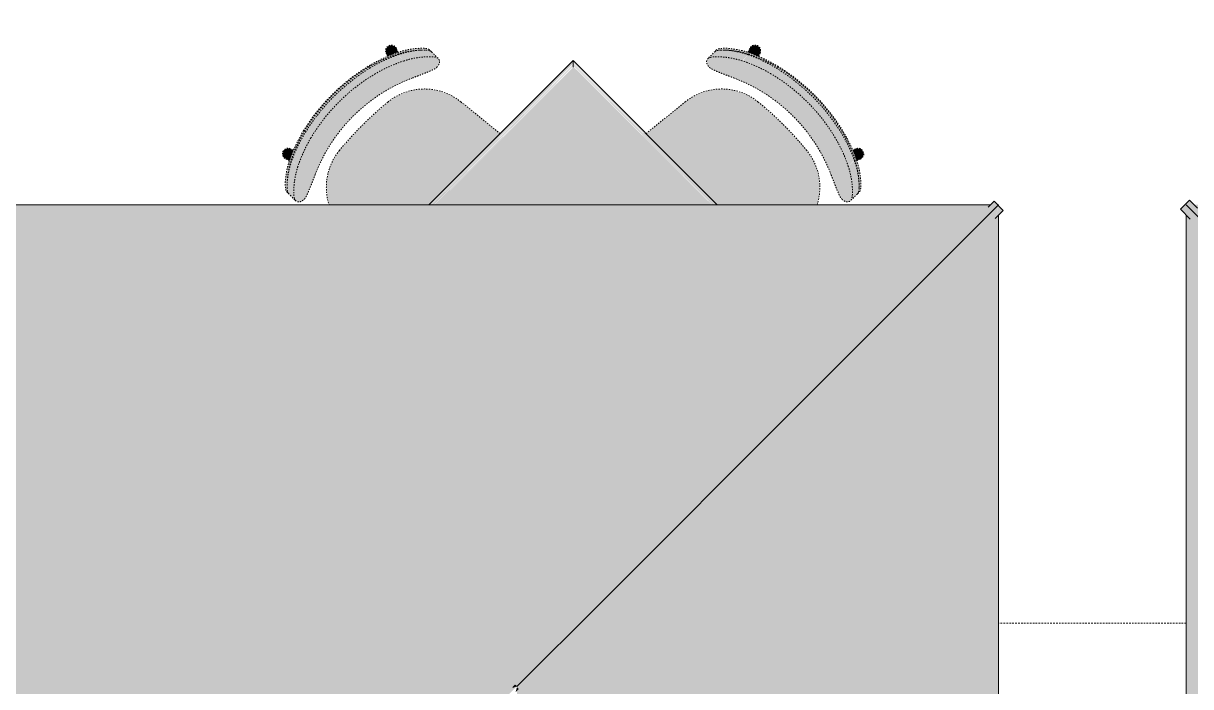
# Model space of a CAD drawing. Header units: inches. Extents: x 9391 to 11530, y 1186 to 2858.
# Drawn here: x 10563.9 to 10653.9, y 2453.5 to 2504.6 of the extents above; entities that cross this region are included whole.
import ezdxf

# ---------------------------------------------------------------- set-up
doc = ezdxf.new("R2010")
doc.units = ezdxf.units.IN
doc.header["$MEASUREMENT"] = 0
doc.linetypes.add('Dash 1_16_', pattern=[0.12499999999999999, 0.06249999999999999, -0.06249999999999999])
doc.linetypes.add('Hidden 1_8_', pattern=[0.1875, 0.125, -0.06249999999999999])
for name, color, linetype, lineweight in [('A-DETL-HDLN', 90, 'Hidden 1_8_', 9), ('A-GENM', 5, 'Continuous', 9), ('G-IMPT', 8, 'Continuous', 9), ('I-FURN', 30, 'Continuous', 9), ('I-FURN-1', 9, 'Continuous', 9), ('I-FURN-2', 253, 'Dash 1_16_', 9)]:
    doc.layers.add(name, color=color, linetype=linetype, lineweight=lineweight)

# ---------------------------------------------------------------- blocks, each defined once
blk = doc.blocks.new('Table-Coffee_SMARTBIM - SQ-V30-FLOOR PLAN - ROOF')
at = {"layer": 'I-FURN'}
for points in [[(-0.6368086229923619, 14.92180063628791), (-0.592510893105782, 14.87750290640099), (14.87750290641463, 14.87750290640133), (14.92175898652067, 14.95705652533752), (-0.6536643813234376, 14.93865639461899)], [(-0.5088630474353976, 14.79385506073095), (14.83762443228602, 14.83762443227306), (14.83757098625506, 14.87744931672523), (-0.5717775567063653, 14.85676957000191), (-0.5299326305670319, 14.81492464386258)], [(-0.5088630474353976, 14.79385506073095), (-0.4300324445343903, 14.71502445782994), (14.75524523272088, 14.75524523270792), (14.75519484985159, 14.79380454602574), (0.1528500715730843, 14.79385506073095)], [(-0.3449239470608063, 14.62991596035635), (14.67275824698731, 14.67275824697435), (14.67269754626619, 14.71496358225579), (-0.4082817444149213, 14.69327375771047), (-0.3657789803082778, 14.65077099360383)], [(7.004273356423481, 7.280718656871726), (14.62991596036966, -0.3449239470744487), (14.62991596036966, 14.62991596035635), (-0.3449239470608063, 14.62991596035635), (6.017082014414426, 8.267909998881121)], [(14.62991596036966, -0.3449239470744487), (14.71502445784426, -0.4300324445490559), (14.67275824698731, 14.67275824697435), (14.62991596036966, 14.62991596035635), (14.62991596036966, 1.723896428027046)], [(14.77516539899216, -0.4901733856966075), (14.79385506074493, -0.5088630474497221), (14.75524523272088, 14.75524523270758), (14.71508205795783, 14.67282012695159), (14.73572255202396, -0.4507305387284077), (14.75524523272088, -0.4702532194256718)], [(14.85830631308465, -0.5733142997894446), (14.87750290641497, -0.5925108931197655), (14.83762443228619, 14.83762443227306), (14.79391201429985, 14.75529800480399), (14.79385506074493, -0.5088630474497221), (14.8376244322867, -0.5526324189911519)], [(14.87750290641497, -0.5925108931197655), (14.95709827365419, -0.672106260358646), (14.92180063630138, 14.92180063628825), (14.87756209949703, 14.83768342516214), (14.87750290641497, 1.476309481981388)], [(14.96554006056522, -0.6805480472700082), (14.98571843773368, -0.7007264244384713), (14.95709827365419, -0.672106260358646)]]:
    blk.add_hatch(color=256, dxfattribs=at).paths.add_polyline_path(points, flags=0)
for p, q in [((15.00000000000921, 14.99999999999522), (-0.7150079867000158, 14.99999999999556)), ((15.00000000000904, -0.7150079867139992), (15.00000000000921, 14.99999999999522))]:
    blk.add_line(p, q, dxfattribs=at)
for points in [[(14.71502445783558, 14.71502445783524), (14.70109522468861, 14.70103173350972), (14.67285447506656, 14.67285425960517), (14.64422881309326, 14.64429273519356), (14.62991596036134, 14.629915960361)], [(14.79385506073646, 14.79385506073611), (14.78130943464526, 14.78125360920372), (14.75551429978035, 14.75551372385452), (14.72864289664463, 14.72869987393647), (14.71502445783558, 14.71502445783524)], [(14.87750290640613, 14.87750290640579), (14.86494383347387, 14.86485856459849), (14.83827494359956, 14.83827291517957), (14.80900400843803, 14.80909333415203), (14.79385506073646, 14.79385506073612)], [(14.95709827364568, 14.95709827364534), (14.94696166044474, 14.9468324099501), (14.92330838427219, 14.92330065171493), (14.89362411618259, 14.8937688317904), (14.87750290640613, 14.87750290640579)], [(14.98571843772538, 14.98571843772504), (14.98219607245022, 14.98218003944002), (14.9738727195245, 14.97387161380839), (14.9630816856125, 14.96309993005355), (14.95709827364568, 14.95709827364533)], [(15.0000000000006, 15.00000000000026), (15.0000000000006, 14.99998840607892), (14.99760038639451, 14.99759655177836), (14.99044810140949, 14.9904673645621), (14.98571843772538, 14.98571843772504)]]:
    blk.add_open_spline(points, degree=3, dxfattribs=at)
blk = doc.blocks.new('HermanMiller_Collection_Deja-VuChair - OUTDOOR - CHAIR-V28-FLOOR PLAN - ROOF')
at = {"layer": 'I-FURN-1'}
for points in [[(-4.960070832096675, -7.617257474446887), (-4.87882414351236, -7.442783194051343), (-4.843944280577829, -7.198407695830837), (-4.869449411878008, -7.019156006574803), (-5.076595285546659, -6.444333507797579), (-6.066346936243121, -4.012273880137172), (-6.35713042110035, -2.999870319487399), (-6.612683179728832, -1.461248231430659), (-6.691476229698877, -0.6030128881458267), (-6.655513571869618, 0.947070331718919), (-6.571408863412102, 1.814172609288334), (-6.218301767425031, 3.425006408198896), (-6.001337312218083, 4.166042535440169), (-5.149697448107985, 6.194635428192327), (-4.830237480806431, 7.018797930157006), (-4.814737820225672, 7.284251006007479), (-4.836042093966738, 7.442777633394598), (-4.915776268711396, 7.617259086887201), (-5.130482806404074, 7.737218345831592), (-5.269983818407467, 7.739497004189615), (-5.383483897538212, 7.696502823471973), (-5.861669824300974, 7.291103039424171), (-6.434477551300346, 6.597134829693686), (-6.938616173324134, 5.769742832743247), (-7.48126979028484, 4.509518966814993), (-7.712665398977264, 3.798515522623347), (-7.908930551797652, 2.998208851268714), (-8.09553775690449, 1.971336209226933), (-8.214908241185638, 0.7559601231997134), (-8.229107292304091, -0.4838474191607247), (-8.137584427823297, -1.705047187933246), (-7.996323263969884, -2.648358887671406), (-7.731695151440362, -3.79762798214648), (-7.391103244307145, -4.810777805856559), (-7.098234705752815, -5.48862188276098), (-6.723924380644688, -6.211755903243158), (-6.134735676401305, -7.030923288000337), (-5.610951629318719, -7.561177205141461), (-5.296574026663165, -7.746653386693082), (-5.273121836804193, -7.7555573979036), (-5.091270997173978, -7.721269569837431)], [(-7.660236249115996, 5.769742832743417), (-7.127251802227646, 6.637617064437904), (-6.49742934935773, 7.381706703543613), (-6.113305293022562, 7.704704143164462), (-6.087355815929754, 7.755557397924917), (-6.283737771766595, 7.713170986890645), (-6.423665616346397, 7.621165663197984), (-6.777015385641902, 7.295328470008029), (-7.316282894318305, 6.603376230267997), (-7.792557640843255, 5.769742832743417), (-7.777725554168113, 5.769742832743076)], [(-6.938616173323793, 5.769742832743588), (-6.419393947714865, 6.619830606932054), (-5.861669824300974, 7.291103039424171), (-5.38348389753753, 7.696502823472485), (-5.324429323085609, 7.755557397924917), (-6.020374856048647, 7.740469774390816), (-6.208882567122486, 7.638315782246536), (-6.584583365430489, 7.295328470007859), (-7.124123190119575, 6.60293977354388), (-7.600125620631842, 5.769742832743417), (-6.969807778166, 5.769742832743758)], [(-6.656303494542725, -7.255646984678832), (-7.158580588551898, -6.601479305848897), (-7.636477618095681, -5.751095025828874), (-8.156425590025036, -4.4304309984891), (-8.294200976267573, -3.971811186541515), (-8.517597071016665, -3.016902666797477), (-8.6616509571146, -2.22911371722489), (-8.787229244077933, -1.041969370934566), (-8.802494080410836, 0.5557494944371227), (-8.714791657090016, 1.699174809183319), (-8.538904805026048, 2.840989863888921), (-8.275972270049918, 3.970707748868846), (-8.028772802649312, 4.730543082285748), (-7.727448137737041, 5.477317390059397), (-7.36381999979062, 6.21876374401944), (-6.818852767829639, 7.019289427046487), (-7.193475480057031, 6.540893665590487), (-7.660236249115996, 5.769742832743247), (-8.093978355231569, 4.795748634868345), (-8.35840464894079, 4.053140127759717), (-8.558511526773485, 3.335834286604551), (-8.78845154526982, 2.196616871854416), (-8.93930778798426, 0.6925632020102056), (-8.952918966356604, -0.4275641560385565), (-8.861120662984488, -1.689396677940635), (-8.730964761775224, -2.585819004760537), (-8.5146889067812, -3.587840585660046), (-8.117734521687565, -4.797401953345797), (-7.802683832100796, -5.525965689214615), (-7.426595813131711, -6.240577945634299), (-6.889442737892181, -6.993755850723971)], [(-2.636095534680521, -5.601103521380877), (2.249999999976466, -0.71500798672389), (2.249999999976466, 7.038902318187239), (-1.603294287199674, 6.633904768880313), (-2.592799814338718, 6.414128236554233), (-3.507161511650679, 5.976674697432826), (-4.299185097769281, 5.344123077854305), (-4.927990706357035, 4.549122185396185), (-5.3801913760783, 3.544896599300557), (-5.576225731844601, 2.642173542435898), (-5.708443240159908, 9.208633855450897e-12), (-5.571010701367981, -2.666188354693247), (-5.361122878153878, -3.632705558425641), (-4.927990706357718, -4.549122185376404), (-4.299185097769281, -5.344123077834865), (-3.402317368259332, -6.026834761770373), (-3.172011074680199, -6.137019061380214), (-2.670624922150977, -5.635632908851334)], [(-8.52408158540072, 3.497196988426935), (-8.093978355231569, 4.795748634868345), (-7.7699250272899, 5.534413965162911), (-7.660236249115996, 5.769742832743417), (-7.792557640843255, 5.769742832743417), (-8.221036080248949, 4.731017376120461), (-8.459159253224355, 4.003885038210227), (-8.600350709167286, 3.497196988427276)], [(-8.080557515721123, 5.10828488470264), (-7.758317537100992, 5.923022760323248), (-8.145737191225406, 6.05212293177567), (-8.46636112551755, 5.954245937036034), (-8.59809897995319, 5.76972064722139), (-8.586540643445344, 5.434689278245286), (-8.341464712409218, 5.205959303457404), (-8.25601072598772, 5.173968355871692)], [(-7.802461509608178, 3.497196988427276), (-7.366929866337727, 4.81001501376761), (-7.038669513410354, 5.555086059168388), (-6.969807778166, 5.769742832743758), (-7.61835903033625, 5.727865613963501), (-8.135586509785865, 4.43031611353831), (-8.275972270049918, 3.970707748868846), (-8.407918688955872, 3.497196988427106), (-8.023920331795464, 3.497196988426935)], [(-7.819586778130996, -3.497196988404937), (-8.0588706409045, -2.347953476806651), (-8.218759006592448, -0.7496056551734681), (-8.226596633998836, 0.4893597103002775), (-8.1962879089084, 1.180671061001703), (-7.963787622857239, 2.741110382689157), (-7.802461509608178, 3.497196988427276), (-8.407918688955872, 3.497196988427106), (-8.651220807579078, 2.231685790650431), (-8.795745458290865, 0.7199098517330639), (-8.804973836561997, -0.5557255479690183), (-8.722469508234893, -1.698829710883046), (-8.545613980013739, -2.873063982352391), (-8.424045309525921, -3.497196988405107), (-7.918163806246411, -3.497196988405278)], [(-7.690593357015017, -5.769742832721419), (-8.202548247577623, -4.571017947733934), (-8.377877810038283, -4.055488020312565), (-8.541206853923539, -3.497196988404766), (-8.616477329736993, -3.497196988404766), (-8.242845407168941, -4.732999109404772), (-7.91905386015594, -5.541282329580667), (-7.820897768331405, -5.769742832721248)], [(-6.968973281222474, -5.769742832721589), (-7.505028307930842, -4.506690089252287), (-7.756113584416084, -3.714160940282113), (-7.819586778131337, -3.497196988404766), (-8.424045309525921, -3.497196988405107), (-8.051170580647975, -4.730838012306548), (-7.754083302659523, -5.477365159773341), (-7.628465748120333, -5.769742832721419), (-7.003531385915834, -5.769742832721419)], [(-7.744126323786417, -5.917710072385034), (-8.009195729752376, -5.331475108253925), (-8.122220100206958, -5.123881881528063), (-8.442399166098765, -5.259681623020128), (-8.619924663627215, -5.544048131363296), (-8.62386699696401, -5.658321092165749), (-8.46636112551789, -5.954245937016934), (-8.260010152028029, -6.048180598420116), (-7.89506770776245, -5.974217183468681), (-7.769853528300472, -5.927341427054443)], [(-6.023028327198289, -7.755557397903941), (-6.249327465038504, -7.638699692443992), (-6.62350050479938, -7.294615959180645), (-7.311337614618536, -6.415892696671448), (-7.690593357015017, -5.769742832721589), (-7.801134365104189, -5.80783429028446), (-7.326107887683405, -6.639011568565478), (-6.814835277415226, -7.295919456633555), (-6.365068084332164, -7.697859100338746), (-6.11493776655709, -7.75555739790343), (-6.041602864995979, -7.7555573979036)], [(-5.273121836804193, -7.7555573979036), (-5.428173354322666, -7.696689528484852), (-5.902465711906529, -7.291837939309629), (-6.468455607406667, -6.600339491704687), (-7.003531385915834, -5.769742832721419), (-7.622044376314419, -5.782119213894531), (-7.11976141708726, -6.658286011343136), (-6.622403257204154, -7.295919456633555), (-6.172636064121092, -7.697859100339087), (-5.913218423156308, -7.755557397903771), (-5.287670015452476, -7.7555573979036)]]:
    blk.add_hatch(color=256, dxfattribs=at).paths.add_polyline_path(points, flags=0)
h = blk.add_hatch(color=256, dxfattribs=at)
h.paths.add_polyline_path([(-8.616477329737675, -3.49719698840272), (-8.589664281492785, -3.264463432630918), (-8.816288421439252, -2.055570523236042), (-8.94257068064496, -0.693322392051641), (-8.95099618079814, 0.4259627891119634), (-8.874357905698501, 1.52244255200776), (-8.69519432935783, 2.695243410226908), (-8.57957487471799, 3.325540802664988), (-8.61937164728124, 3.401906926546416), (-8.893395407196293, 1.815009436882519), (-8.991515409578481, 0.638714616846073), (-9.0039449783211, -0.3765381440740611), (-8.91033857928437, -1.738614594240175), (-8.755672425504597, -2.782569994456594), (-8.634685011866962, -3.403718830461343)], flags=0)
h.paths.add_polyline_path([(-8.572746234451413, 3.269120525299115), (-8.52408158540072, 3.497196988426935), (-8.577036151855507, 3.473882431115328), (-8.57334761056802, 3.2978247888596)], flags=0)
at = {"layer": 'I-FURN-2'}
for p, q in [((-5.949206157355774, 7.755557397925258), (-6.173604452036101, 7.755557397925258)), ((-5.227586081563572, 7.755557397925258), (-5.981172431825029, 7.755557397925087)), ((-1.603294287204496, 6.633904768871091), (2.249999999971803, 7.038902318178359)), ((-7.719681569345339, 5.908558821634295), (-8.034337636194769, 6.026354914755838)), ((-8.341464712414014, 5.205959303448088), (-8.080557515725795, 5.108284884693362)), ((-8.101688698305683, -5.116195651441525), (-8.341464712414014, -5.205959303447425)), ((-8.034337636194769, -6.026354914755173), (-7.744126323790774, -5.917710072393927)), ((-6.215460347410043, -7.7555573979036), (-5.994741912596395, -7.755557397903771)), ((-6.02302832719863, -7.755557397903771), (-5.273121836804193, -7.755557397903771))]:
    blk.add_line(p, q, dxfattribs=at)
for centre, radius, start, end in [((-1.13693190416315, 2.196763088875981), 4.461582696831451, 96.00000000000036, 174.2704812989375), ((-8.18790117430439, 5.616157109101963), 0.4380000000000004, 69.47587872289635, 249.4758787228955), ((20.75765261577756, 3.100852907778062e-13), 26.4660958559421, 174.2704812989379, 185.7295187010624), ((-1.13693190416315, -2.196763088875318), 4.461582696831456, 185.7295187010605, 242.6913875558859), ((-8.18790117430439, -5.6161571091013), 0.4379999999999998, 110.5241212771034, 290.5241212771025)]:
    blk.add_arc(centre, radius, start, end, dxfattribs=at)
for points, knots in [([(-6.173604452041039, 7.755557397915974), (-6.203706683879468, 7.75375189056366), (-6.257423541058504, 7.736733109578361), (-6.345331433268607, 7.685921223612273), (-6.421196202522197, 7.631362814070997), (-6.490038179827432, 7.574984405830557), (-6.546587019236204, 7.525428115268889), (-6.60522430373266, 7.471467358072936), (-6.682036766463795, 7.396122382859231), (-6.829105888433713, 7.241805019767837), (-7.038782405578025, 6.995453447195502), (-7.305901754743411, 6.630217544783818), (-7.564214347056949, 6.217879597186571), (-7.719131636904785, 5.923190939762253), (-7.792557640847916, 5.769742832734176)], [-1, -1, -1, -1, -0.8928571428571428, -0.8392857142857142, -0.7857142857142857, -0.7321428571428572, -0.7053571428571429, -0.6785714285714286, -0.625, -0.5714285714285714, -0.4285714285714285, -0.2857142857142857, -0.1428571428571428, 0, 0, 0, 0]), ([(-7.66023624912091, 5.769742832734256), (-7.601316475917865, 5.884687352008654), (-7.509210576899283, 6.052205104628374), (-7.37999056185298, 6.265521153104589), (-7.177897074453433, 6.578287892895861), (-6.906434072299357, 6.939772366359828), (-6.673518030785677, 7.198331467968681), (-6.583289900097674, 7.291103039415299)], [-1, -1, -1, -1, -0.8928571428571428, -0.8392857142857142, -0.7857142857142857, -0.5714285714285714, -0.4285714285714285, -0.4285714285714285, -0.4285714285714285, -0.4285714285714285]), ([(-7.600125620636661, 5.769742832734176), (-7.526699616693529, 5.923190939762249), (-7.371782326845694, 6.217879597186558), (-7.113469734532158, 6.630217544783814), (-6.876690499238244, 6.953968998750462), (-6.729990257718101, 7.131171869858693), (-6.672644024963841, 7.197004344085547)], [0, 0, 0, 0, 0.1428571428571428, 0.2857142857142857, 0.4285714285714285, 0.5227503083767061, 0.5227503083767061, 0.5227503083767061, 0.5227503083767061]), ([(-5.227586081568328, 7.755557397916046), (-5.248103053663186, 7.754199429202409), (-5.294757857896232, 7.742884714543989), (-5.380373509562203, 7.70127047665677), (-5.46727182585435, 7.642753679115227), (-5.543843570593699, 7.583699408136422), (-5.622606067051023, 7.51921867640272), (-5.727796771232175, 7.42493436198675), (-5.90531474669069, 7.250043288290473), (-6.184813996507114, 6.939772366359791), (-6.456276998661189, 6.578287892895882), (-6.658370486060742, 6.265521153104586), (-6.787590501107048, 6.052205104628373), (-6.879696400125636, 5.884687352008661), (-6.938616173328673, 5.769742832734256)], [0, 0, 0, 0, 0.07142857142857142, 0.1428571428571428, 0.2142857142857143, 0.25, 0.2857142857142857, 0.3571428571428571, 0.4285714285714285, 0.5714285714285714, 0.7857142857142857, 0.8392857142857142, 0.8928571428571428, 1, 1, 1, 1]), ([(-6.584583365435291, 7.295328469998537), (-6.552634369953929, 7.329986370105783), (-6.489603235742121, 7.396125117223281), (-6.412796437425039, 7.471459838571843), (-6.364862888328619, 7.51557876084386), (-6.34668573183053, 7.531799247523105), (-6.342846359777243, 7.535203553222443)], [0.5714285714285714, 0.5714285714285714, 0.5714285714285714, 0.5714285714285714, 0.625, 0.6785714285714286, 0.7053571428571429, 0.7125679255154385, 0.7125679255154385, 0.7125679255154385, 0.7125679255154385]), ([(-6.581174804230668, 7.293276359574677), (-6.536788657471318, 7.338855018116573), (-6.44877102563597, 7.425504191564912), (-6.365240096177703, 7.500401843484135), (-6.324984690969561, 7.534426632686221)], [-0.4274548746999339, -0.4274548746999339, -0.4274548746999339, -0.4274548746999339, -0.3571428571428571, -0.2857142857142857, -0.2857142857142857, -0.2857142857142857, -0.2857142857142857]), ([(-6.340099692254906, 7.537640313947637), (-6.330606642396893, 7.546035332966164), (-6.29303260551251, 7.578715941853606), (-6.228585182998307, 7.631666839991927), (-6.170659344390304, 7.672701953384901), (-6.139497976742099, 7.693165639284599), (-6.132207072038415, 7.697762138269072)], [0.7142857142857142, 0.7142857142857142, 0.7142857142857142, 0.7142857142857142, 0.7321428571428572, 0.7857142857142857, 0.8392857142857142, 0.8562012195719602, 0.8562012195719602, 0.8562012195719602, 0.8562012195719602]), ([(-6.131463264132942, 7.697725083686949), (-6.116421915525107, 7.706832470746407), (-6.059022981160702, 7.738624085243366), (-6.011274663668217, 7.75375189056366), (-5.981172431829782, 7.755557397915974)], [0.857142857142857, 0.857142857142857, 0.857142857142857, 0.857142857142857, 0.8928571428571428, 1, 1, 1, 1]), ([(-5.553465403676675, 5.291383908345117), (-5.491566141085642, 5.427882119233352), (-5.370630756417234, 5.695553539262123), (-5.195342594393087, 6.08731731537756), (-5.037412196773624, 6.450254655020948), (-4.929097125329942, 6.7176871208105), (-4.864165299159538, 6.90139682428418), (-4.815488695255757, 7.062745015898285), (-4.802197953545779, 7.151265818980944), (-4.803201402604583, 7.198407695843605)], [0, 0, 0, 0, 0.1666666666666667, 0.3333333333333333, 0.5, 0.6666666666666666, 0.75, 0.8333333333333333, 1, 1, 1, 1]), ([(-5.580780728001712, -5.291383908343252), (-5.910457546381292, -4.554261251069787), (-6.431239377074442, -3.017545351483232), (-6.795801638149118, -0.4054943067439197), (-6.587685159026206, 2.434325064926271), (-5.970446516089847, 4.371769397930757), (-5.553465403676675, 5.291383908345118)], [0, 0, 0, 0, 0.2222222222222222, 0.4444444444444444, 0.7222222222222222, 1, 1, 1, 1]), ([(-4.843944280582468, -7.198407695840364), (-4.842541102015102, -7.151381269277668), (-4.855080699105981, -7.063025909733645), (-4.902366703134496, -6.90196441377091), (-4.965757805561663, -6.718528878424809), (-5.071943566900162, -6.451381490647863), (-5.227276792414003, -6.088516728267232), (-5.400001396961483, -5.696627490369206), (-5.519541569913407, -5.428314270923912), (-5.580780728001711, -5.291383908343252)], [0, 0, 0, 0, 0.1666666666666667, 0.25, 0.3333333333333333, 0.5, 0.6666666666666666, 0.8333333333333333, 1, 1, 1, 1]), ([(-7.820897768336177, -5.769742832730808), (-7.766595254173221, -5.884674603568234), (-7.681395232382219, -6.052394918945071), (-7.561328117656434, -6.266293785706985), (-7.435568561205437, -6.475930397987702), (-7.273673626396842, -6.722339899280225), (-7.052536711947132, -7.022116766515857), (-6.855866044857995, -7.255015416514815), (-6.689069149856917, -7.429482792454069), (-6.570816601366818, -7.54142613044756), (-6.460914440504244, -7.633244852662218), (-6.329473587456687, -7.725564281885434), (-6.255501500237993, -7.753175935721018), (-6.21546034741493, -7.755557397912836)], [-1, -1, -1, -1, -0.8928571428571428, -0.8392857142857142, -0.7857142857142857, -0.6785714285714286, -0.5714285714285714, -0.4285714285714285, -0.3571428571428571, -0.2857142857142857, -0.2142857142857143, -0.1428571428571428, 0, 0, 0, 0]), ([(-6.367886835265725, -7.535003522022444), (-6.372856304637287, -7.530780729151259), (-6.392835138620762, -7.513674121805519), (-6.444016078420773, -7.468472212808296), (-6.524527321400415, -7.392810772332504), (-6.67869014930127, -7.238170755123312), (-6.898449170641177, -6.99204313634383), (-7.178587071395214, -6.627856737527647), (-7.449987180612774, -6.216706854190718), (-7.613149690074817, -5.922803128210721), (-7.690593357019651, -5.769742832730734)], [-0.7142857142857143, -0.7142857142857143, -0.7142857142857143, -0.7142857142857143, -0.7053571428571429, -0.6785714285714286, -0.625, -0.5714285714285714, -0.4285714285714285, -0.2857142857142857, -0.1428571428571428, 0, 0, 0, 0]), ([(-6.658700953592139, -7.255744429713447), (-6.732005339493639, -7.173637700867141), (-6.87268066875469, -7.005068563584622), (-7.081241606185582, -6.722339899280229), (-7.243136540994181, -6.475930397987706), (-7.368896097445178, -6.266293785706983), (-7.48896321217096, -6.052394918945073), (-7.574163233961962, -5.884674603568237), (-7.628465748124917, -5.769742832730808)], [0.44888201477562, 0.44888201477562, 0.44888201477562, 0.44888201477562, 0.5714285714285714, 0.6785714285714286, 0.7857142857142857, 0.8392857142857142, 0.8928571428571428, 1, 1, 1, 1]), ([(-6.968973281227415, -5.769742832730733), (-6.891529614282583, -5.922803128210719), (-6.728367104820544, -6.21670685419071), (-6.456966995602978, -6.627856737527647), (-6.176829094848947, -6.992043136343825), (-5.957070073509034, -7.238170755123322), (-5.802907245608187, -7.392810772332498), (-5.722396002628543, -7.468472212808314), (-5.660978874868525, -7.522714503604961), (-5.601782685822879, -7.572573091262474), (-5.52968077468135, -7.629522331679556), (-5.450400733579397, -7.684766683705045), (-5.359089609384331, -7.736164043694163), (-5.303802534052487, -7.753547722254713), (-5.273121836808988, -7.755557397912766)], [0, 0, 0, 0, 0.1428571428571428, 0.2857142857142857, 0.4285714285714285, 0.5714285714285714, 0.625, 0.6785714285714286, 0.7053571428571429, 0.7321428571428572, 0.7857142857142857, 0.8392857142857142, 0.8928571428571428, 1, 1, 1, 1]), ([(-6.382482056511388, -7.535652005159044), (-6.419670968889563, -7.502341360902626), (-6.497626086558864, -7.428452942324835), (-6.580034000544414, -7.342241359162687), (-6.622403257208536, -7.295919456642785)], [0.287406998439531, 0.287406998439531, 0.287406998439531, 0.287406998439531, 0.3571428571428571, 0.4285714285714285, 0.4285714285714285, 0.4285714285714285, 0.4285714285714285]), ([(-6.173811840196243, -7.6971373500318), (-6.203616300965603, -7.678804120326596), (-6.268958469430268, -7.632847534476856), (-6.34175049396984, -7.572031586197077), (-6.379776312426808, -7.538072027817759)], [0.1437853045885795, 0.1437853045885795, 0.1437853045885795, 0.1437853045885795, 0.2142857142857143, 0.2857142857142857, 0.2857142857142857, 0.2857142857142857, 0.2857142857142857])]:
    blk.add_open_spline(points, degree=3, knots=knots, dxfattribs=at)
for points in [[(-6.67092773580411, 7.198973570806333), (-6.643029057270107, 7.230966847564122), (-6.615355160129831, 7.261875004590046), (-6.58799497600063, 7.291623322777841)], [(-4.803201402604584, 7.198407695843605), (-4.806802756348919, 7.291828512967869), (-4.828238515465825, 7.454230864062258), (-4.907213625175687, 7.629115006644206), (-5.037564596130975, 7.732863630631335), (-5.158421505058936, 7.755666643923837), (-5.227586081568328, 7.755557397916047)], [(-7.792557640847918, 5.769742832734176), (-7.908505098516492, 5.526512859067627), (-8.123375989401632, 5.033040745651969), (-8.394012008938986, 4.272915341453979), (-8.537678785105978, 3.757118153840471), (-8.600350709171991, 3.497196988417792)], [(-8.524081585405447, 3.497196988417879), (-8.45673116909911, 3.758239999130537), (-8.302603778779554, 4.275652743872477), (-8.013047279091289, 5.036013879203062), (-7.783788542561015, 5.527830538302389), (-7.66023624912091, 5.769742832734255)], [(-8.40791868896073, 3.497196988417792), (-8.345246764894718, 3.757118153840471), (-8.20157998872773, 4.272915341453978), (-7.93094396919038, 5.033040745651963), (-7.716073078305238, 5.526512859067624), (-7.600125620636661, 5.769742832734177)], [(-6.938616173328675, 5.769742832734257), (-7.06216846676878, 5.527830538302389), (-7.291427203299048, 5.036013879203064), (-7.580983702987327, 4.27565274387248), (-7.735111093306873, 3.758239999130538), (-7.802461509613211, 3.49719698841788)], [(-8.600350709171991, 3.497196988417792), (-8.78285728443006, 2.739045745927382), (-9.030231201468322, 1.185783626382199), (-9.035675486953735, -1.183467428239538), (-8.79550579774186, -2.737962247355353), (-8.616477329741988, -3.497196988414231)], [(-8.541206853927967, -3.497196988414154), (-8.732266129735175, -2.739886243194487), (-8.988772676514962, -1.185315971863971), (-8.982985651617389, 1.187905291128485), (-8.718816967371335, 2.741115879246383), (-8.524081585405446, 3.49719698841788)], [(-8.424045309530728, -3.497196988414232), (-8.6030737775306, -2.737962247355354), (-8.843243466742477, -1.183467428239539), (-8.837799181257063, 1.185783626382196), (-8.590425264218798, 2.739045745927382), (-8.407918688960729, 3.497196988417792)], [(-7.80246150961321, 3.49719698841788), (-7.997196891579101, 2.741115879246385), (-8.261365575825149, 1.187905291128482), (-8.267152600722728, -1.185315971863965), (-8.01064605394294, -2.7398862431945), (-7.819586778135731, -3.497196988414154)], [(-8.61647732974199, -3.497196988414232), (-8.555143478080556, -3.75688499252453), (-8.414182399243508, -4.272370507512721), (-8.14768334106659, -5.03244447139681), (-7.935513610678786, -5.526259036264686), (-7.820897768336177, -5.769742832730806)], [(-7.690593357019649, -5.769742832730734), (-7.812712062768538, -5.527527888280396), (-8.039052422171823, -5.03530169552771), (-8.324118162795429, -4.274992655735911), (-8.47530780401059, -3.757957228394165), (-8.541206853927967, -3.497196988414154)], [(-7.628465748124919, -5.769742832730808), (-7.743081590467527, -5.526259036264687), (-7.955251320855331, -5.032444471396809), (-8.22175037903225, -4.272370507512722), (-8.362711457869295, -3.75688499252453), (-8.424045309530728, -3.497196988414232)], [(-7.819586778135731, -3.497196988414153), (-7.753687728218354, -3.757957228394169), (-7.602498087003193, -4.274992655735917), (-7.317432346379591, -5.035301695527709), (-7.0910919869763, -5.527527888280395), (-6.968973281227417, -5.769742832730733)], [(-6.02302832720367, -7.755557397912836), (-6.063069480026734, -7.753175935721018), (-6.112384204839198, -7.734768166497291), (-6.17263606412587, -7.697859100348317)], [(-5.273121836808988, -7.755557397912766), (-5.203952306056711, -7.755666005506789), (-5.082882328640759, -7.732859285068103), (-4.951609373743279, -7.629110913080863), (-4.871105168992563, -7.454241909344934), (-4.848311597256211, -7.291827712384417), (-4.843944280582467, -7.198407695840364)]]:
    blk.add_open_spline(points, degree=3, dxfattribs=at)
blk = doc.blocks.new('HermanMiller_Collection_Deja-VuChair - OUTDOOR - CHAIR-V29-FLOOR PLAN - ROOF')
at = {"layer": 'I-FURN-1'}
for points in [[(-6.656303494542725, 7.255646984712256), (-7.177130772815871, 6.620029490114574), (-7.690593357030024, 5.769742832737278), (-8.117734521702571, 4.797401953361827), (-8.448442696547714, 3.814283257474471), (-8.576310184265934, 3.328601103402888), (-8.799166822791163, 2.195413667468756), (-8.942570680659285, 0.6933223920673298), (-8.95099618081383, -0.4259627890955925), (-8.874357905713508, -1.522442551992071), (-8.768977775228732, -2.349442758269219), (-8.497411716520899, -3.586690015960925), (-8.093978355246405, -4.795748634852315), (-7.774572950288188, -5.524442202579507), (-7.393880412870998, -6.239351286362306), (-6.841215184049303, -7.003872462412118), (-7.040918465866979, -6.719926164571802), (-7.383135488519769, -6.183070543067514), (-7.820505229590139, -5.263590376989327), (-8.135586509800701, -4.430316113522621), (-8.275972270064925, -3.970707748852646), (-8.50368495225973, -3.017432367961646), (-8.692766830224967, -1.883669153175333), (-8.782375332471416, -1.04513840874165), (-8.804973836576663, 0.5557255479850481), (-8.7224695082499, 1.698829710899417), (-8.551465507399937, 2.843022267231845), (-8.294200976282239, 3.971811186557374), (-8.051170580663323, 4.730838012322578), (-7.754083302674529, 5.4773651597892), (-7.394795368116774, 6.218920896236567), (-6.855037780672659, 7.019556573763224), (-6.815450904844282, 7.066584602819147)], [(-4.960070832111, 7.617257474462575), (-5.172655501474423, 7.73661455201477), (-5.34866338598573, 7.726876801152343), (-5.428173354338354, 7.6966895285002), (-5.90246571191983, 7.291837939327364), (-6.482228926811216, 6.579389432714378), (-6.968973281237822, 5.769742832737278), (-7.505028307945678, 4.506690089267976), (-7.731695151455368, 3.797627982162339), (-7.923752655569841, 2.996904334449709), (-8.104660197919086, 1.973960618491901), (-8.218759006607796, 0.7496056551891569), (-8.226596634014184, -0.4893597102842477), (-8.158563851377378, -1.476721210371352), (-7.983047698116137, -2.650844246434871), (-7.71266539899193, -3.798515522607999), (-7.366929866352392, -4.81001501375158), (-7.038669513425361, -5.555086059152699), (-6.690440736728532, -6.211995867068139), (-6.119595108257271, -7.003872462411777), (-5.575271555035783, -7.555134297388348), (-5.317865144911365, -7.721359409734531), (-5.227586081578578, -7.755557397909569), (-5.013264791378048, -7.695094214687969), (-4.915776268727085, -7.617259086872195), (-4.836042093982086, -7.44277763337925), (-4.803201402614433, -7.198407695836976), (-4.830237480821437, -7.018797930140976), (-5.042070915432077, -6.443251591564944), (-6.001337312232748, -4.166042535424139), (-6.34169554939649, -3.003558340942049), (-6.587347175858837, -1.649851880220467), (-6.688683910452311, -0.4830400745906899), (-6.659521015706104, 0.9510777755383514), (-6.580725085368669, 1.809344492567788), (-6.241760191700336, 3.401547983935188), (-6.022754039194864, 4.164048676536821), (-5.217427550421916, 6.113615162022142), (-4.869449411893014, 7.01915600659322), (-4.861143056457649, 7.318905859177675), (-4.90000631990415, 7.488271140038022)], [(-6.023028327214319, 7.755557397919119), (-6.324234796446318, 7.713607023853), (-6.463575330457728, 7.621871045844954), (-6.814835277430062, 7.295919456649243), (-7.349602896264513, 6.60376238645108), (-7.820897768346412, 5.769742832737278), (-7.668434799438898, 5.809711884041007), (-7.162416402481937, 6.63923210599853), (-6.556142553842562, 7.36205060999191), (-6.156995140857076, 7.703891239227572), (-6.053263465015106, 7.743896797915339)], [(-5.273121836819199, 7.75555739791946), (-6.053263465015106, 7.743896797915339), (-6.24932746505334, 7.638699692459681), (-6.62240325721882, 7.295919456649243), (-7.158580588566564, 6.601479305865268), (-7.628465748134999, 5.769742832737619), (-6.968973281237822, 5.769742832737278), (-6.455510697023668, 6.620029490113892), (-5.90246571191983, 7.291837939327364), (-5.428173354338354, 7.6966895285002), (-5.296574026678171, 7.746653386708771)], [(-7.744126323800912, 5.917710072400722), (-8.145737191240412, 6.052122931771918), (-8.466361125533238, 5.954245937032623), (-8.562846210558005, 5.821319372875563), (-8.619924663642733, 5.544048131379326), (-8.586540643460692, 5.434689278242558), (-8.341464712424395, 5.205959303454164), (-8.101688698316762, 5.116195651448264), (-7.749017596850137, 5.908282762860948)], [(-7.690593357030024, 5.769742832737278), (-7.820897768346412, 5.769742832737278), (-8.242845407184289, 4.732999109420461), (-8.560342753475537, 3.702383200546819), (-8.61647732975234, 3.497196988420796), (-8.541206853937863, 3.497196988421137), (-8.11773452170223, 4.797401953361486), (-7.802683832115803, 5.525965689230474), (-7.743475803525654, 5.654732777346793)], [(-6.968973281237822, 5.769742832737278), (-7.647136579249262, 5.726286054956176), (-8.156425590040383, 4.430430998504106), (-8.295438600669511, 3.967287353352844), (-8.424045309540928, 3.497196988420796), (-7.819586778145662, 3.497196988421137), (-7.391103244322152, 4.810777805872248), (-7.067672314360379, 5.555089729133669), (-6.979858324356882, 5.746069771163319)], [(2.250000000013983, 0.7150079866877376), (-3.172011074694864, 6.137019061396244), (-3.507161511665003, 5.976674697430098), (-4.364878761848103, 5.261066373448329), (-4.927990706372895, 4.549122185392092), (-5.361122878169225, 3.632705558439624), (-5.576225731859778, 2.642173542432487), (-5.708443240174573, 6.821210263296961e-12), (-5.571010701383499, -2.666188354695805), (-5.361122878168884, -3.632705558427005), (-4.876413236623875, -4.614331741275463), (-4.299185097784288, -5.344123077838275), (-3.507161511665515, -5.976674697417137), (-2.575959938453934, -6.417868498142297), (-1.60329428721451, -6.633904768864794), (2.250000000013983, -7.038902318177178), (2.250000000013983, -1.353812388414098)], [(-7.819586778146003, 3.497196988420796), (-8.424045309540928, 3.497196988420796), (-8.661650957129607, 2.229113717240579), (-8.78722924409328, 1.041969370950255), (-8.802494080426184, -0.555749494421775), (-8.714791657104852, -1.69917480916763), (-8.540656676024353, -2.832213435842959), (-8.40791868897105, -3.497196988411246), (-7.802461509623526, -3.497196988411246), (-8.048547636074884, -2.340104395893831), (-8.214908241200304, -0.7559601231841951), (-8.229107292319439, 0.4838474191767545), (-8.20206145988851, 1.178421662539222), (-7.979046345432493, 2.731337264568765), (-7.857750578884974, 3.313902135734679)], [(-8.524081585415216, -3.497196988411587), (-8.60035070918178, -3.497196988410905), (-8.174547280206125, -4.861685919460455), (-7.894600003842014, -5.535379078016375), (-7.792557640858262, -5.769742832727387), (-7.660236249131343, -5.769742832727387), (-8.093978355246405, -4.795748634852315), (-8.358404648955966, -4.053140127743517), (-8.497411716520899, -3.586690015960925)], [(-7.802461509623526, -3.497196988411246), (-8.40791868897105, -3.497196988411246), (-8.028772802663807, -4.730543082270059), (-7.727448137752218, -5.477317390043708), (-7.60012562064719, -5.769742832727387), (-6.954530768106109, -5.735599289268179), (-7.481269790299506, -4.509518966798963), (-7.736933070422366, -3.717083274236074), (-7.746095440740986, -3.686338156494002)], [(-8.08055751573596, -5.108284884686781), (-8.442399166113601, -5.259681623023197), (-8.619924663642733, -5.544048131366025), (-8.557305537564785, -5.826860045856846), (-8.369369005179975, -6.014796578240975), (-8.260010152044911, -6.048180598422845), (-8.034337636205064, -6.026354914749162), (-7.728002913653085, -5.892708136844475), (-7.954566676190495, -5.397651823589512), (-8.080399235394166, -5.108648411893454)], [(-7.660236249131343, -5.769742832727387), (-7.772249439452252, -5.808426353982326), (-7.30443396194505, -6.622367203912858), (-6.77701538565725, -7.295328469991659), (-6.323906878538195, -7.697711321497763), (-6.073628781915317, -7.755557397909569), (-6.086640207315724, -7.714966589485811), (-6.240359128222962, -7.614163571182529), (-6.585929354821473, -7.293742494122283), (-7.276537418021575, -6.415913236992082), (-7.640395024358098, -5.805100247549489)], [(-6.93861617333897, -5.769742832727387), (-7.593863582851838, -5.781670903918893), (-7.088438905032603, -6.654706440880545), (-6.584583365445325, -7.295328469992), (-6.131474858327123, -7.697711321497763), (-5.870441934304437, -7.755557397908887), (-5.322138226194567, -7.719740753339692), (-5.383483897553389, -7.696502823456284), (-5.861669824315469, -7.291103039408653), (-6.434477551315523, -6.597134829677997), (-6.872055933328794, -5.88835436218801)]]:
    blk.add_hatch(color=256, dxfattribs=at).paths.add_polyline_path(points, flags=0)
h = blk.add_hatch(color=256, dxfattribs=at)
h.paths.add_polyline_path([(-8.61647732975234, 3.497196988420796), (-8.9018166696992, 1.812918113183514), (-8.990630645940085, 0.7413823573484705), (-8.99489039470586, -0.5566180418609291), (-8.906938818728007, -1.701560970872378), (-8.731954603954305, -2.837894949707902), (-8.587934149334158, -3.394607640726462), (-8.57274623446642, -3.269120525282573), (-8.80621032760058, -2.057249833950209), (-8.939307787999779, -0.6925632019951989), (-8.952918966370929, 0.4275641560556095), (-8.861120662999324, 1.689396677955983), (-8.720669751018589, 2.635264354722721), (-8.596597705199995, 3.324644592761728), (-8.613390943533828, 3.470407582284678)], flags=0)
h.paths.add_polyline_path([(-8.57274623446642, -3.269120525282573), (-8.577524609549299, -3.497196988411246), (-8.524081585415557, -3.497196988411587), (-8.567804369688927, -3.292281547949301)], flags=0)
at = {"layer": 'I-FURN-2'}
for p, q in [((-5.994741912611572, 7.75555739791946), (-6.21546034742505, 7.755557397919801)), ((-5.273121836819199, 7.75555739791946), (-6.023028327213978, 7.75555739791946)), ((-7.744126323790774, 5.917710072393927), (-8.034337636194769, 6.026354914755173)), ((-8.341464712414014, 5.205959303447425), (-8.101688698305683, 5.116195651441525)), ((-8.080557515725712, -5.108284884693332), (-8.341464712414014, -5.205959303448088)), ((-8.034337636194769, -6.026354914755838), (-7.719681569345257, -5.908558821634263)), ((2.250000000024244, -7.03890231818387), (-1.603294287204496, -6.633904768871091)), ((-6.173604452051108, -7.755557397909569), (-5.949206157370781, -7.755557397909569)), ((-5.981172431840036, -7.755557397909569), (-5.227586081578578, -7.755557397909569))]:
    blk.add_line(p, q, dxfattribs=at)
for centre, radius, start, end in [((-8.18790117430439, 5.6161571091013), 0.4379999999999992, 69.4758787228968, 249.4758787228959), ((-1.13693190416315, 2.196763088875318), 4.461582696831452, 117.3086124441131, 174.2704812989395), ((20.75765261577756, -3.100852907778062e-13), 26.4660958559421, 174.2704812989376, 185.7295187010621), ((-1.13693190416315, -2.196763088875981), 4.461582696831454, 185.7295187010625, 263.9999999999997), ((-8.18790117430439, -5.616157109101963), 0.4380000000000004, 110.5241212771036, 290.5241212771027)]:
    blk.add_arc(centre, radius, start, end, dxfattribs=at)
for points, knots in [([(-6.215460347414928, 7.755557397912836), (-6.245491212032226, 7.753771301268974), (-6.29898313107137, 7.736802446877379), (-6.386371378448684, 7.686091008092828), (-6.461690708348296, 7.63166401748589), (-6.530010078275124, 7.5753964092807), (-6.586142497294874, 7.525896144974944), (-6.644343153630456, 7.471987701507328), (-6.720574981161259, 7.396698899488174), (-6.866529602038685, 7.242419101526665), (-7.074650436578946, 6.995893742388429), (-7.339556189165695, 6.63033628700927), (-7.595514222508317, 6.217452625176524), (-7.748494416118901, 5.922985193847377), (-7.820897768336178, 5.769742832730808)], [-1, -1, -1, -1, -0.8928571428571428, -0.8392857142857142, -0.7857142857142857, -0.7321428571428572, -0.7053571428571429, -0.6785714285714286, -0.625, -0.5714285714285714, -0.4285714285714285, -0.2857142857142857, -0.1428571428571428, 0, 0, 0, 0]), ([(-7.690593357019649, 5.769742832730734), (-7.632510606811025, 5.884538054340727), (-7.541593250271046, 6.05194666272257), (-7.413857622669316, 6.265264535423444), (-7.280390640731154, 6.474098646729064), (-7.108890234624663, 6.719528409147162), (-6.875113680898415, 7.018204348447203), (-6.667391774146148, 7.250787620221174), (-6.491313391091857, 7.425623749023651), (-6.407855154577242, 7.500964503231788), (-6.367906910404407, 7.534979585304977)], [-1, -1, -1, -1, -0.8928571428571428, -0.8392857142857142, -0.7857142857142857, -0.6785714285714286, -0.5714285714285714, -0.4285714285714285, -0.3571428571428571, -0.2857142857142857, -0.2857142857142857, -0.2857142857142857, -0.2857142857142857]), ([(-7.628465748124919, 5.769742832730808), (-7.556062395907642, 5.922985193847377), (-7.403082202297058, 6.217452625176519), (-7.147124168954436, 6.630336287009271), (-6.894772662317569, 6.978569474573074), (-6.731882942504993, 7.173796207758406), (-6.658646626754806, 7.255814936832173)], [0, 0, 0, 0, 0.1428571428571428, 0.2857142857142857, 0.4285714285714285, 0.5511179852339183, 0.5511179852339183, 0.5511179852339183, 0.5511179852339183]), ([(-5.273121836808988, 7.755557397912766), (-5.293575634971323, 7.754217614140729), (-5.34002282066627, 7.742954007218716), (-5.425112256939137, 7.701441759947708), (-5.511325607441676, 7.643087063284612), (-5.587254905395154, 7.584174560899312), (-5.665370519656356, 7.519799691783826), (-5.769693315299628, 7.425623749023656), (-5.945771698353917, 7.250787620221174), (-6.153493605106184, 7.018204348447208), (-6.387270158832428, 6.719528409147165), (-6.558770564938921, 6.474098646729068), (-6.692237546877082, 6.265264535423445), (-6.819973174478815, 6.051946662722577), (-6.910890531018791, 5.884538054340723), (-6.968973281227415, 5.769742832730733)], [0, 0, 0, 0, 0.07142857142857142, 0.1428571428571428, 0.2142857142857143, 0.25, 0.2857142857142857, 0.3571428571428571, 0.4285714285714285, 0.5714285714285714, 0.6785714285714286, 0.7857142857142857, 0.8392857142857142, 0.8928571428571428, 1, 1, 1, 1]), ([(-6.622403257208537, 7.295919456642785), (-6.59069494132604, 7.330578986076098), (-6.528141470163576, 7.396701631601688), (-6.451915233081841, 7.471980188195208), (-6.404325037285173, 7.516068962322645), (-6.386269257522028, 7.532283395053918), (-6.382445114826903, 7.535695519233101)], [0.5714285714285714, 0.5714285714285714, 0.5714285714285714, 0.5714285714285714, 0.625, 0.6785714285714286, 0.7053571428571429, 0.7125930015603354, 0.7125930015603354, 0.7125930015603354, 0.7125930015603354]), ([(-6.379758532115303, 7.538094098928903), (-6.370335644372403, 7.546479716419553), (-6.333039122947081, 7.579120602406744), (-6.269082180755761, 7.631967550971857), (-6.21156228114947, 7.672907414792476), (-6.180600122547639, 7.693330930044512), (-6.173350102165331, 7.697920949601142)], [0.7142857142857142, 0.7142857142857142, 0.7142857142857142, 0.7142857142857142, 0.7321428571428572, 0.7857142857142857, 0.8392857142857142, 0.8562146954114204, 0.8562146954114204, 0.8562146954114204, 0.8562146954114204]), ([(-6.17262475317867, 7.697872630492999), (-6.157676344873349, 7.706960715923464), (-6.100607564300195, 7.738687875143112), (-6.053059191820973, 7.753771301268987), (-6.02302832720367, 7.755557397912836)], [0.857142857142857, 0.857142857142857, 0.857142857142857, 0.857142857142857, 0.8928571428571428, 1, 1, 1, 1]), ([(-5.580780728001712, 5.291383908343252), (-5.519541569913407, 5.428314270923911), (-5.400001396961484, 5.696627490369206), (-5.227276792413999, 6.088516728267232), (-5.071943566900165, 6.451381490647862), (-4.965757805561661, 6.718528878424808), (-4.902366703134495, 6.901964413770905), (-4.855080699105986, 7.063025909733645), (-4.842541102015099, 7.151381269277669), (-4.843944280582467, 7.198407695840364)], [0, 0, 0, 0, 0.1666666666666667, 0.3333333333333333, 0.5, 0.6666666666666666, 0.75, 0.8333333333333333, 1, 1, 1, 1]), ([(-5.553465403676675, -5.291383908345117), (-5.887050293607214, -4.555692300013628), (-6.415707167947973, -3.021602319227262), (-6.793699068101792, -0.4114202416371139), (-6.600210289854219, 2.429385076133807), (-5.992876750976189, 4.369980586751422), (-5.580780728001712, 5.291383908343252)], [0, 0, 0, 0, 0.2222222222222222, 0.4444444444444444, 0.7222222222222222, 1, 1, 1, 1]), ([(-4.803201402604584, -7.198407695843605), (-4.802197953545781, -7.151265818980944), (-4.815488695255758, -7.062745015898285), (-4.864165299159537, -6.901396824284181), (-4.929097125329944, -6.717687120810499), (-5.037412196773624, -6.450254655020945), (-5.195342594393086, -6.08731731537756), (-5.370630756417233, -5.695553539262124), (-5.491566141085642, -5.427882119233353), (-5.553465403676674, -5.291383908345117)], [0, 0, 0, 0, 0.1666666666666667, 0.25, 0.3333333333333333, 0.5, 0.6666666666666666, 0.8333333333333333, 1, 1, 1, 1]), ([(-7.792557640847918, -5.769742832734176), (-7.737488137890568, -5.884828913005235), (-7.651198751305641, -6.052671852359473), (-7.529767305817201, -6.26659851828498), (-7.33939247330431, -6.580622500023707), (-7.082797113209677, -6.943777074666222), (-6.818338897278928, -7.254420624510326), (-6.650291993060001, -7.428918085948971), (-6.531149168028157, -7.540961708355058), (-6.420410652310208, -7.632942557870909), (-6.288037837732416, -7.725484833029791), (-6.213740761158944, -7.753150054779558), (-6.173604452041038, -7.755557397915974)], [-1, -1, -1, -1, -0.8928571428571428, -0.8392857142857142, -0.7857142857142857, -0.5714285714285714, -0.4285714285714285, -0.3571428571428571, -0.2857142857142857, -0.2142857142857143, -0.1428571428571428, 0, 0, 0, 0]), ([(-6.67275019591294, -7.196869785899503), (-6.730109944012261, -7.131021914567579), (-6.920777028669642, -6.900735635574494), (-7.14696045309305, -6.580622500023687), (-7.337335285605949, -6.266598518284967), (-7.458766731094377, -6.05267185235947), (-7.545056117679313, -5.884828913005236), (-7.600125620636661, -5.769742832734176)], [0.4772496916225597, 0.4772496916225597, 0.4772496916225597, 0.4772496916225597, 0.5714285714285714, 0.7857142857142857, 0.8392857142857142, 0.8928571428571428, 1, 1, 1, 1]), ([(-6.938616173328675, -5.769742832734257), (-6.860056475724615, -5.923002191766787), (-6.694781740350193, -6.217100209230474), (-6.420823615496969, -6.6276211824915), (-6.138287483981881, -6.991398702340192), (-5.916729186245091, -7.237406119920445), (-5.761285075595183, -7.392105232631855), (-5.6801013963566, -7.467837604383603), (-5.618176803686081, -7.522144358408541), (-5.558494995620349, -7.572072039647479), (-5.485780246117953, -7.6291529008624), (-5.405856188095286, -7.684552780896277), (-5.313925552378494, -7.736072977057525), (-5.258361539710616, -7.753520444845588), (-5.227586081568328, -7.755557397916045)], [0, 0, 0, 0, 0.1428571428571428, 0.2857142857142857, 0.4285714285714285, 0.5714285714285714, 0.625, 0.6785714285714286, 0.7053571428571429, 0.7321428571428572, 0.7857142857142857, 0.8392857142857142, 0.8928571428571428, 1, 1, 1, 1]), ([(-6.342884505973673, -7.535158817388083), (-6.380342267798055, -7.501815657949143), (-6.458867968467384, -7.427857055076722), (-6.541888232942965, -7.34169375531495), (-6.584583365435291, -7.295328469998538)], [0.287432074484563, 0.287432074484563, 0.287432074484563, 0.287432074484563, 0.3571428571428571, 0.4285714285714285, 0.4285714285714285, 0.4285714285714285, 0.4285714285714285]), ([(-6.324964154078315, -7.534450933453765), (-6.32997451061208, -7.530222356793577), (-6.350117690455628, -7.513093475264249), (-6.401720720867207, -7.467833602695734), (-6.48223401125087, -7.392766878755073), (-6.548124090850068, -7.327124762628875), (-6.581178492408126, -7.293267005731216)], [-0.7142857142857143, -0.7142857142857143, -0.7142857142857143, -0.7142857142857143, -0.7053571428571429, -0.6785714285714286, -0.625, -0.572545125300195, -0.572545125300195, -0.572545125300195, -0.572545125300195]), ([(-6.132675318363069, -7.696977346927013), (-6.162665087225197, -7.678603052609831), (-6.228465205671607, -7.632537147292968), (-6.30180440175651, -7.571624460746627), (-6.340117866035878, -7.537617912873353)], [0.1437987804278643, 0.1437987804278643, 0.1437987804278643, 0.1437987804278643, 0.2142857142857143, 0.2857142857142857, 0.2857142857142857, 0.2857142857142857, 0.2857142857142857])]:
    blk.add_open_spline(points, degree=3, knots=knots, dxfattribs=at)
for points in [[(-4.843944280582468, 7.198407695840364), (-4.848311597256211, 7.291827712384419), (-4.871105168992563, 7.454241909344939), (-4.951609373743277, 7.629110913080864), (-5.082882328640759, 7.732859285068103), (-5.203952306056711, 7.755666005506791), (-5.273121836808988, 7.755557397912766)], [(-7.820897768336177, 5.769742832730808), (-7.935513610678786, 5.526259036264687), (-8.14768334106659, 5.032444471396809), (-8.414182399243508, 4.272370507512722), (-8.555143478080558, 3.756884992524532), (-8.616477329741988, 3.497196988414232)], [(-8.541206853927967, 3.497196988414154), (-8.47530780401059, 3.757957228394166), (-8.324118162795429, 4.274992655735911), (-8.039052422171824, 5.035301695527711), (-7.812712062768537, 5.527527888280396), (-7.690593357019649, 5.769742832730735)], [(-8.424045309530728, 3.497196988414232), (-8.362711457869295, 3.75688499252453), (-8.221750379032247, 4.272370507512723), (-7.955251320855333, 5.032444471396806), (-7.743081590467527, 5.526259036264688), (-7.628465748124919, 5.769742832730808)], [(-6.968973281227415, 5.769742832730733), (-7.091091986976303, 5.527527888280394), (-7.317432346379588, 5.03530169552771), (-7.602498087003193, 4.274992655735919), (-7.753687728218354, 3.757957228394168), (-7.819586778135731, 3.497196988414153)], [(-8.61647732974199, 3.497196988414232), (-8.79550579774186, 2.737962247355354), (-9.035675486953735, 1.183467428239539), (-9.030231201468327, -1.185783626382197), (-8.782857284430058, -2.739045745927382), (-8.600350709171991, -3.497196988417792)], [(-8.524081585405447, -3.497196988417879), (-8.718816967371337, -2.741115879246384), (-8.982985651617389, -1.187905291128485), (-8.988772676514964, 1.185315971863971), (-8.732266129735175, 2.739886243194486), (-8.541206853927967, 3.497196988414154)], [(-8.40791868896073, -3.497196988417792), (-8.5904252642188, -2.739045745927382), (-8.837799181257067, -1.185783626382197), (-8.843243466742482, 1.183467428239539), (-8.6030737775306, 2.737962247355353), (-8.424045309530728, 3.497196988414231)], [(-7.819586778135731, 3.497196988414153), (-8.010646053942938, 2.739886243194502), (-8.267152600722731, 1.185315971863964), (-8.261365575825156, -1.187905291128484), (-7.997196891579099, -2.741115879246385), (-7.802461509613209, -3.49719698841788)], [(-8.600350709171991, -3.497196988417792), (-8.537678785105978, -3.75711815384047), (-8.394012008938985, -4.272915341453977), (-8.123375989401632, -5.03304074565197), (-7.90850509851649, -5.526512859067628), (-7.792557640847919, -5.769742832734176)], [(-7.66023624912091, -5.769742832734256), (-7.783788542561015, -5.527830538302389), (-8.013047279091287, -5.036013879203065), (-8.302603778779558, -4.275652743872481), (-8.456731169099113, -3.758239999130537), (-8.524081585405446, -3.49719698841788)], [(-7.600125620636661, -5.769742832734176), (-7.716073078305236, -5.526512859067624), (-7.930943969190375, -5.03304074565196), (-8.201579988727726, -4.27291534145398), (-8.345246764894718, -3.75711815384047), (-8.407918688960729, -3.497196988417792)], [(-7.80246150961321, -3.49719698841788), (-7.735111093306873, -3.758239999130538), (-7.580983702987322, -4.27565274387248), (-7.291427203299047, -5.036013879203062), (-7.06216846676878, -5.527830538302392), (-6.938616173328676, -5.769742832734256)], [(-6.583289900097674, -7.291103039415298), (-6.673332151153669, -7.198562843460407), (-6.859907559774113, -6.991398702340192), (-7.142443691289207, -6.627621182491496), (-7.41640181614243, -6.217100209230479), (-7.581676551516852, -5.923002191766789), (-7.660236249120909, -5.769742832734256)], [(-6.58800288207853, -7.291613168802842), (-6.615425038655617, -7.261785288401298), (-6.643121516348097, -7.23081816916724), (-6.671021620864194, -7.198792541289331)], [(-5.981172431829782, -7.755557397915975), (-6.021308740947692, -7.753150054779548), (-6.070840125330011, -7.734706573613032), (-6.131474858316713, -7.697711321504566)], [(-5.227586081568328, -7.755557397916046), (-5.158421505058934, -7.755666643923837), (-5.037564596130975, -7.732863630631338), (-4.907213625175688, -7.629115006644206), (-4.828238515465823, -7.454230864062258), (-4.806802756348919, -7.291828512967869), (-4.803201402604584, -7.198407695843605)]]:
    blk.add_open_spline(points, degree=3, dxfattribs=at)
blk = doc.blocks.new('Umbrella-Outdoor_17359 - umbrella_dwg-1501861-FLOOR PLAN - ROOF')
at = {"layer": 'G-IMPT'}
for points in [[(-218.7641208682013, 1.043176679031518), (-219.050850985796, 2.125175667857206), (-218.2073966397324, 1.900883164241747), (-218.8159708910862, 2.510336192362757), (-219.5230776722725, 1.803229411176517), (-219.0823685389316, 1.36188389707064)], [(-219.0508509857943, -121.5292853208227), (-182.0893622485636, -84.46274277959695), (-182.2827988037126, -84.26930622444762), (-182.0716528532775, -84.05846472759161), (-182.0716528532775, -59.90205482648309), (-182.1413774474755, -59.90205482648309), (-182.1413774474755, -59.50205482648294), (-182.0716528532775, -59.50205482648294), (-182.0716528532775, -35.27647933706123), (-182.2479365066137, -35.09994113141934), (-182.0893622485636, -34.94136687336907), (-219.050850985796, 2.125175667857206), (-218.7641208682013, 1.043176679031518), (-219.0823685389316, 1.36188389707064), (-219.0823685389316, -59.20205482648287), (-218.9553502106828, -59.20205482648287), (-218.9553502106828, -60.20205482648299), (-219.0823685389316, -60.20205482648299), (-219.0823685389316, -120.5930795792538), (-218.7022024253299, -120.2134616311921)], [(-179.9258147928392, -34.95851977518193), (-132.902441630751, -34.95851977518193), (-132.7957287011107, -34.85196071604368), (-132.6543073448737, -34.95791467690781), (-95.53900476792215, 2.156782801769509), (-95.62616051066969, 2.156782801769509), (-96.35301432509878, 1.963388219648919), (-96.15934048261612, 2.156782801769509), (-218.4629272928662, 2.156782801769594), (-218.2073966397324, 1.900883164241747), (-219.050850985796, 2.125175667857206), (-182.0716528532775, -34.92365747808312), (-181.9650937941393, -34.81709841894487), (-181.8238763548518, -34.95851977518193), (-180.3513574011288, -34.95851977518193)]]:
    blk.add_hatch(color=256, dxfattribs=at).paths.add_polyline_path(points, flags=0)
for p, q in [((-219.5230776722814, 1.803229411173564), (-218.8159708910948, 2.510336192360111)), ((-219.5230776722813, 1.803229411173532), (-218.7641208682092, 1.043176679028073)), ((-218.2073966397407, 1.90088316423871), (-218.8159708910948, 2.510336192360092))]:
    blk.add_line(p, q, dxfattribs=at)
at = {"layer": 'G-IMPT', "flags": 128}
for points in [[(-219.0823685389405, 2.156782801766816), (-203.8378890324769, -13.13102533178349), (-188.5934095260133, -28.41883346533379), (-182.0893622485721, -34.94136687337185)], [(-182.0893622485721, -34.94136687337186), (-188.5934095260133, -28.41883346533379), (-203.8378890324769, -13.13102533178349), (-219.0823685389405, 2.156782801766809)], [(-219.0823685389405, 1.361883897067844), (-219.0823685389405, -28.77263601235939), (-219.0823685389405, -59.20205482648545)]]:
    blk.add_lwpolyline(points, dxfattribs=at)
blk = doc.blocks.new('Umbrella-Outdoor_17359 - Umbrella-Outdoor_17359-1502046-FLOOR PLAN - ROOF')
blk.add_blockref('Umbrella-Outdoor_17359 - umbrella_dwg-1501861-FLOOR PLAN - ROOF', (0, 0))
blk = doc.blocks.new('Umbrella-Outdoor_17359 - umbrella_dwg-V45-FLOOR PLAN - ROOF')
at = {"layer": 'G-IMPT'}
for points in [[(-147.9184515789284, -34.95851977518168), (-132.9024416307503, -34.95851977518168), (-132.7957287011101, -34.85196071604343), (-132.654307344873, -34.95791467690756), (-95.53900476792113, 2.156782801769765), (-95.62616051066901, 2.156782801769765), (-96.35301432509844, 1.963388219648578), (-96.15934048261475, 2.156782801769765), (-218.4629272928651, 2.15678280176985), (-218.20739663973, 1.900883164241065), (-219.0508509857936, 2.125175667856524), (-182.0716528532768, -34.9236574780827), (-181.9650937941386, -34.81709841894445), (-181.8238763548504, -34.95851977518168), (-147.947407017648, -34.95851977518168)], [(-95.53900476792113, -121.5608924547352), (-95.53900476792113, -121.4737367119871), (-95.73240396815514, -120.7468782727765), (-95.53900476792113, -120.9405567400412), (-95.53900476792113, 1.363030070209163), (-95.79488113908086, 1.107522649895628), (-95.53900476792113, 2.156782801769765), (-132.654307344873, -34.99338207228049), (-132.5128859886352, -35.13480342851798), (-132.654307344873, -35.27602086780626), (-132.654307344873, -84.19745559190618), (-132.5477482857347, -84.30416852154643), (-132.654307344873, -84.44619497605736), (-95.58258299452767, -121.5173149385937)]]:
    blk.add_hatch(color=256, dxfattribs=at).paths.add_polyline_path(points, flags=0)
h = blk.add_hatch(color=256, dxfattribs=at)
h.paths.add_polyline_path([(-95.79488113908086, 1.107522649895628), (-95.18545137732814, 1.716073668429061), (-95.53900476792113, 2.06962705901941)], flags=0)
h.paths.add_polyline_path([(-96.35301432509844, 1.963388219648578), (-95.62616051066901, 2.156782801769765), (-95.8925581585148, 2.423180449615557), (-96.15934048261543, 2.156782801769765)], flags=0)
h = blk.add_hatch(color=256, dxfattribs=at)
h.paths.add_polyline_path([(-156.6147205290378, -58.9185423278912), (-132.6823347976992, -34.96535461945435), (-132.9826205041375, -35.03858303780375), (-132.9024416307503, -34.95851977518168), (-181.8238763548504, -34.95851977518168), (-181.7217470689424, -35.06079653503163), (-182.0716528532768, -34.95851977518168), (-158.1801760199018, -58.91790216675067), (-157.8506950796018, -58.70220226415781), (-157.2430394766137, -58.62014125931662), (-156.8785721741033, -58.73285455601296), (-156.6796647299652, -58.86579842254152)], flags=0)
h.paths.add_polyline_path([(-162.3002245871, -52.57076265055721), (-162.3003531475262, -52.57066657302936), (-162.4273759112667, -52.29609833789663)], flags=0)
h.paths.add_polyline_path([(-170.9213423807269, -42.01934028193983), (-170.9215374535596, -42.01934028193983), (-171.3548736725662, -41.87344307337298)], flags=0)
h = blk.add_hatch(color=256, dxfattribs=at)
h.paths.add_polyline_path([(-132.7568613045033, -35.37842695379756), (-132.5128859886352, -35.13480342851798), (-132.654307344873, -34.99338207228066)], flags=0)
h.paths.add_polyline_path([(-132.9826205041375, -35.03858303780375), (-132.6892674085102, -34.95851977518168), (-132.7957287011101, -34.85196071604343), (-132.9797644967731, -35.03573114854606)], flags=0)
for p, q in [((-157.8978423961833, 2.156782801766825), (-156.8978423961834, 2.156782801766825)), ((-95.89255815852421, 2.423180449612477), (-96.35283884675462, 1.963563444974692)), ((-95.89255815852421, 2.423180449612471), (-95.58258299453726, 2.113205285625531)), ((-95.53900476793099, 2.156782801766781), (-95.62616051067994, 2.156782801766781)), ((-95.53900476793096, 2.069627059017835), (-95.53900476793096, 2.156782801766781)), ((-95.53896569428917, 2.069587985377436), (-95.18545137733767, 1.716073668425923)), ((-95.79477658971345, 1.107627048518527), (-95.18545137733766, 1.716073668425917)), ((-132.7957287011197, -34.85196071604635), (-132.9797644967827, -35.03573114854915)), ((-132.7957287011197, -34.85196071604633), (-132.689190170986, -34.95849924618008))]:
    blk.add_line(p, q, dxfattribs=at)
at = {"layer": 'G-IMPT', "flags": 128}
for points in [[(-96.15934048262469, 2.156782801766781), (-126.4248457106834, 2.15678280176679), (-157.3106866534357, 2.156782801766798), (-188.1965275961881, 2.156782801766808), (-218.4629272928751, 2.156782801766816)], [(-132.6543073448825, -34.95791467691042), (-126.1151195236061, -28.41883346533382), (-110.8270621457686, -13.13102533178352), (-95.53900476793099, 2.156782801766781)], [(-95.53900476793096, 2.156782801766781), (-110.8270621457684, -13.13102533178352), (-126.1151195236058, -28.41883346533382), (-132.6543073448825, -34.95791467691074)], [(-95.53900476793098, -120.9405567400442), (-95.53900476793098, -90.63147364061184), (-95.53900476793096, -59.70205482648564), (-95.53900476793096, -28.77263601235943), (-95.53900476793096, 1.363030070205975)]]:
    blk.add_lwpolyline(points, dxfattribs=at)
blk = doc.blocks.new('Umbrella-Outdoor_17359 - Umbrella-Outdoor_17359-V46-FLOOR PLAN - ROOF')
blk.add_blockref('Umbrella-Outdoor_17359 - umbrella_dwg-V45-FLOOR PLAN - ROOF', (0, 0))

msp = doc.modelspace()

# ---------------------------------------------------------------- linework, layer by layer
at = {"layer": 'A-DETL-HDLN'}
msp.add_line((10653.51217279824, 2458.358352663558), (10639.05553656925, 2458.358352663558), dxfattribs=at)

# ---------------------------------------------------------------- block references
at = {"layer": 'A-GENM'}
for name, p in [('Umbrella-Outdoor_17359 - Umbrella-Outdoor_17359-V46-FLOOR PLAN - ROOF', (10734.59454133718, 2488.428344396043)), ('Umbrella-Outdoor_17359 - Umbrella-Outdoor_17359-1502046-FLOOR PLAN - ROOF', (10872.59454133718, 2488.428344396043))]:
    msp.add_blockref(name, p, dxfattribs=at)
at = {"layer": 'I-FURN'}
for name, p, rotation in [('HermanMiller_Collection_Deja-VuChair - OUTDOOR - CHAIR-V28-FLOOR PLAN - ROOF', (10594.07053726098, 2492.68170445148), 315.0000000000006), ('HermanMiller_Collection_Deja-VuChair - OUTDOOR - CHAIR-V29-FLOOR PLAN - ROOF', (10618.46572121192, 2492.68170445148), 225.0000000000004), ('Table-Coffee_SMARTBIM - SQ-V30-FLOOR PLAN - ROOF', (10606.26812923641, 2480.484112476014), 45.00000000000037)]:
    msp.add_blockref(name, p, dxfattribs=dict(at, rotation=rotation))

doc.saveas('drawing.dxf')
